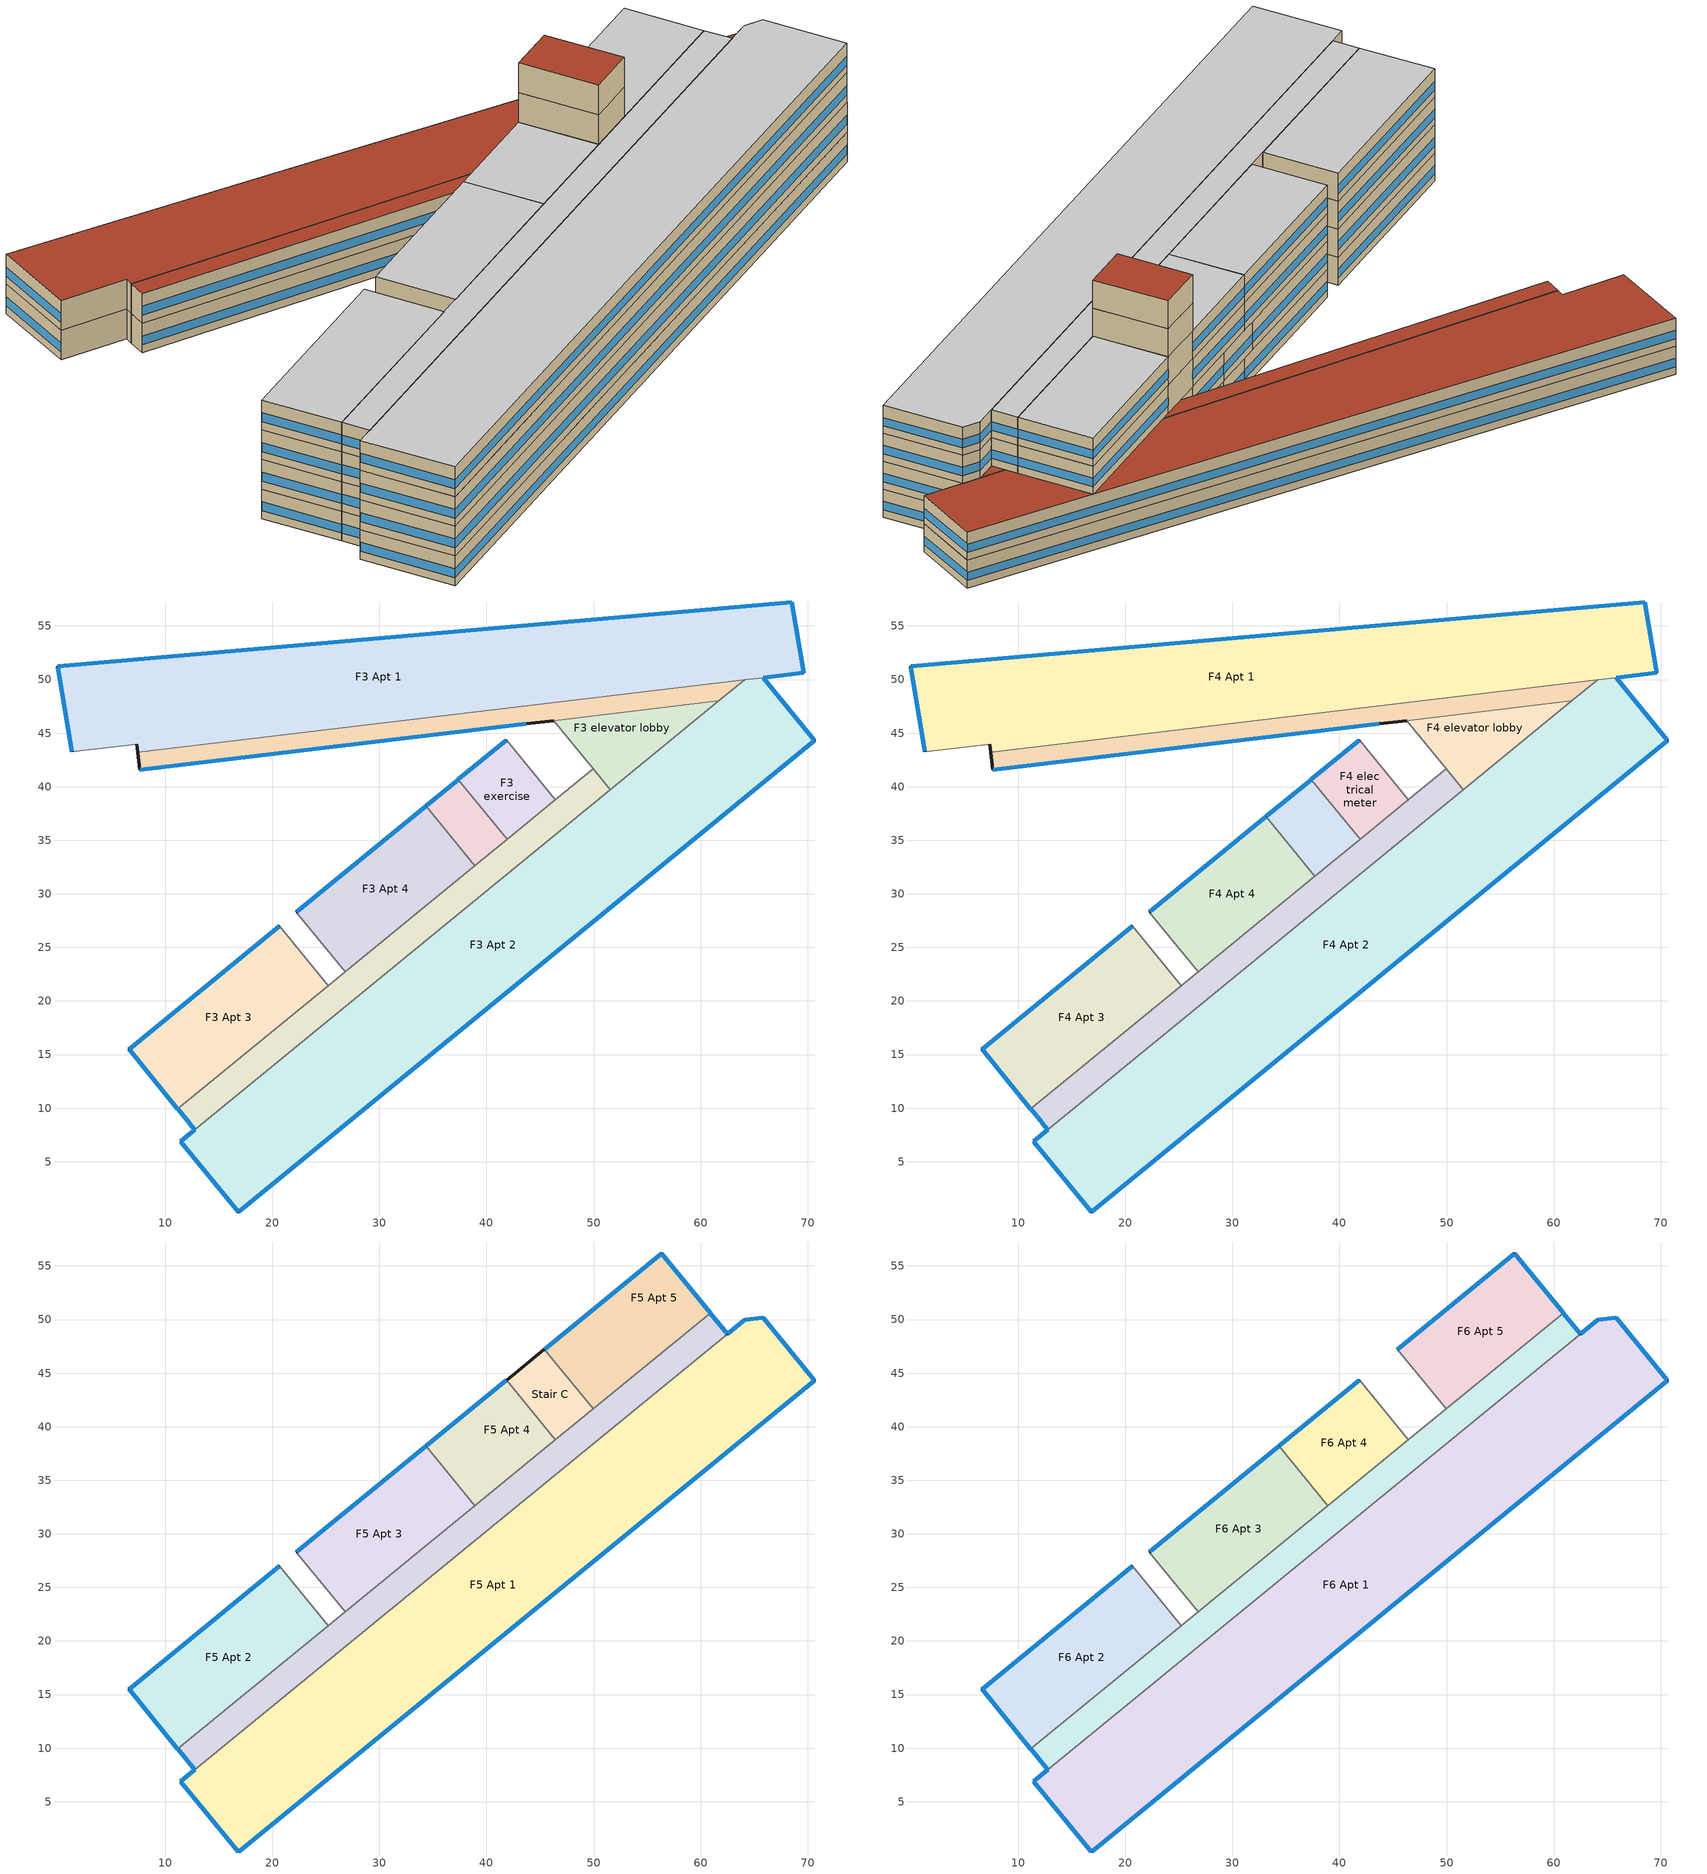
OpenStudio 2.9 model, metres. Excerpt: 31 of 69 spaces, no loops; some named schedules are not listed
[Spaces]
F3 Apt 2
 floor to F2 Apt 2: 65.83,50.18 70.64,44.31 16.85,0.3 11.46,6.89 64.12,49.98 z7.57
 wall outside (Typical Insulated Steel Framed Exterior Wall R-15.63): 12.78,7.97 11.46,6.89 16.85,0.3 70.64,44.31 65.83,50.18 z7.57:10.41
 wall to F3 Apt 1: 65.83,50.18 64.12,49.98 z7.57:10.41
 wall to F3 elevator lobby: 61.71,48 51.57,39.71 z7.57:10.41
 wall to F3 corridor 2: 51.57,39.71 12.78,7.97 z7.57:10.41
 wall to F3 corridor 1: 64.12,49.98 61.71,48 z7.57:10.41
 window: 16.87,0.32 70.62,44.29 z8.33:9.18; 12.76,7.96 11.48,6.91 z8.33:9.21; 70.62,44.33 65.85,50.16 / 11.47,6.87 16.83,0.32 z8.33:9.19
F3 corridor 2
 floor to F2 corridor 2: 49.96,41.67 51.57,39.71 12.78,7.97 11.18,9.94 z7.57
 wall outside (Typical Insulated Steel Framed Exterior Wall R-15.63): 11.18,9.94 12.27,8.6 12.78,7.97 z7.57:10.41
 wall to Stair B (Typical Insulated Steel Framed Exterior Wall R-15.63): 26.82,22.74 25.24,21.44 z7.57:10.41
 wall to F3 elevator lobby: 51.57,39.71 49.96,41.67 z7.57:10.41
 wall to F3 Apt 4: 38.92,32.64 26.82,22.74 z7.57:10.41
 wall to F3 exercise: 46.44,38.79 41.92,35.09 z7.57:10.41
 wall to Stair D (Typical Insulated Steel Framed Exterior Wall R-15.63): 49.96,41.67 46.44,38.79 z7.57:10.41
 wall to F3 Apt 3: 25.24,21.44 11.18,9.94 z7.57:10.41
 wall to F3 laundry: 41.92,35.09 38.92,32.64 z7.57:10.41
 window: 12.28,8.58 12.77,7.99 z8.33:9.24; 11.19,9.92 12.25,8.62 z8.33:9.21
F3 corridor 1
 floor to F2 corridor: 64.12,49.98 61.71,48 7.65,41.56 7.45,43.23 z7.57
 wall outside (Typical Insulated Steel Framed Exterior Wall R-15.63): 7.45,43.23 7.65,41.56 43.73,45.86 46.28,46.16 z7.57:10.41
 wall to F3 Apt 1: 64.12,49.98 7.45,43.23 z7.57:10.41
 wall to F3 elevator lobby: 46.28,46.16 61.71,48 z7.57:10.41
 window: 7.68,41.57 43.71,45.86 z8.33:9.18
F3 Apt 4
 floor to F2 Apt 4: 34.37,38.2 38.92,32.64 26.82,22.74 22.27,28.3 z7.57
 wall outside (Typical Insulated Steel Framed Exterior Wall R-15.63): 34.37,38.2 22.27,28.3 z7.57:10.41
 wall to F3 laundry: 38.92,32.64 34.37,38.2 z7.57:10.41
 wall to Stair B (Typical Insulated Steel Framed Exterior Wall R-15.63): 22.27,28.3 26.82,22.74 z7.57:10.41
 window: 34.35,38.18 22.29,28.32 z8.33:9.18
F3 Apt 3
 floor to F2 Apt 3: 20.68,27 25.24,21.44 11.18,9.94 6.62,15.5 z7.57
 wall outside (Typical Insulated Steel Framed Exterior Wall R-15.63): 20.68,27 6.62,15.5 11.18,9.94 z7.57:10.41
 wall to Stair B (Typical Insulated Steel Framed Exterior Wall R-15.63): 25.24,21.44 20.68,27 z7.57:10.41
 window: 6.64,15.48 11.16,9.96 z8.33:9.19; 20.67,26.99 6.64,15.52 z8.33:9.18
F3 elevator lobby
 floor to F2 elevator lobby: 61.71,48 51.57,39.71 46.28,46.16 z7.57
 wall to Stair D (Typical Insulated Steel Framed Exterior Wall R-15.63): 46.28,46.16 49.96,41.67 z7.57:10.41
F3 Apt 1
 floor to F2 Apt: 68.52,57.24 69.6,50.63 7.45,43.23 7.36,43.98 1.31,43.26 0,51.24 z7.57
 wall outside (Typical Insulated Steel Framed Exterior Wall R-15.63): 7.36,43.98 7.45,43.23 / 65.83,50.18 69.6,50.63 68.52,57.24 0,51.24 1.31,43.26 z7.57:10.41
 wall to Stair A: 1.31,43.26 7.36,43.98 z7.57:10.41
 window: 69.6,50.65 68.52,57.21 / 0,51.21 1.31,43.29 / 65.86,50.18 69.58,50.63 z8.33:9.19; 68.49,57.24 0.03,51.24 z8.33:9.18
F3 laundry
 floor to F2 multipurpose: 37.37,40.66 41.92,35.09 38.92,32.64 34.37,38.2 z7.57
 wall outside (Typical Insulated Steel Framed Exterior Wall R-15.63): 37.37,40.66 34.37,38.2 z7.57:10.41
 wall to F3 exercise: 41.92,35.09 37.37,40.66 z7.57:10.41
 window: 37.35,40.64 34.39,38.21 z8.33:9.19
F3 exercise
 floor to F2 multipurpose: 41.89,44.35 46.44,38.79 41.92,35.09 37.37,40.66 z7.57
 wall outside (Typical Insulated Steel Framed Exterior Wall R-15.63): 41.89,44.35 37.37,40.66 z7.57:10.41
 wall to Stair D (Typical Insulated Steel Framed Exterior Wall R-15.63): 46.44,38.79 41.89,44.35 z7.57:10.41
 window: 41.87,44.34 37.39,40.67 z8.33:9.19
F4 Apt 1
 floor to F3 Apt 1: 68.52,57.24 69.6,50.63 7.45,43.23 7.36,43.98 1.31,43.26 0,51.24 z10.41
 wall outside (Typical Insulated Steel Framed Exterior Wall R-15.63): 7.36,43.98 7.45,43.23 / 65.83,50.18 69.6,50.63 68.52,57.24 0,51.24 1.31,43.26 z10.41:13.26
 wall to F4 Apt 2: 64.12,49.98 65.83,50.18 z10.41:13.26
 wall to Stair A: 1.31,43.26 7.36,43.98 z10.41:13.26
 wall to F4 corridor 1: 7.45,43.23 64.12,49.98 z10.41:13.26
 window: 68.49,57.24 0.03,51.24 / 69.6,50.65 68.52,57.21 / 0,51.21 1.31,43.29 z11.17:12.03; 65.86,50.18 69.58,50.63 z11.17:12.04
 roof outside (Typical IEAD Roof R-31.25): 7.45,43.23 46.15,47.84 56.34,56.17 0,51.24 1.31,43.26 7.36,43.98 z13.26; 61.65,49.68 69.6,50.63 68.52,57.24 56.34,56.17 z13.26
F4 Apt 2
 floor to F3 Apt 2: 65.83,50.18 70.64,44.31 16.85,0.3 11.46,6.89 64.12,49.98 z10.41
 wall outside (Typical Insulated Steel Framed Exterior Wall R-15.63): 12.78,7.97 11.46,6.89 16.85,0.3 70.64,44.31 65.83,50.18 z10.41:13.26
 wall to F4 corridor 2: 51.57,39.71 12.78,7.97 z10.41:13.26
 wall to F4 corridor 1: 64.12,49.98 61.71,48 z10.41:13.26
 wall to F4 elevator lobby: 61.71,48 51.57,39.71 z10.41:13.26
 window: 16.87,0.32 70.62,44.29 / 70.62,44.33 65.85,50.16 / 11.47,6.87 16.83,0.32 z11.17:12.03; 12.76,7.96 11.48,6.91 z11.17:12.05
F4 Apt 3
 floor to F3 Apt 3: 20.68,27 25.24,21.44 11.18,9.94 6.62,15.5 z10.41
 wall outside (Typical Insulated Steel Framed Exterior Wall R-15.63): 20.68,27 6.62,15.5 11.18,9.94 z10.41:13.26
 wall to F4 corridor 2: 11.18,9.94 25.24,21.44 z10.41:13.26
 wall to Stair B (Typical Insulated Steel Framed Exterior Wall R-15.63): 25.24,21.44 20.68,27 z10.41:13.26
 window: 6.64,15.48 11.16,9.96 / 20.67,26.99 6.64,15.52 z11.17:12.03
F4 corridor 1
 floor to F3 corridor 1: 64.12,49.98 61.71,48 7.65,41.56 7.45,43.23 z10.41
 wall outside (Typical Insulated Steel Framed Exterior Wall R-15.63): 7.45,43.23 7.65,41.56 43.73,45.86 46.28,46.16 z10.41:13.26
 wall to F4 elevator lobby: 46.28,46.16 61.71,48 z10.41:13.26
 window: 7.68,41.57 43.71,45.86 z11.17:12.03
 roof outside (Typical IEAD Roof R-31.25): 43.73,45.86 46.28,46.16 45.41,47.23 z13.26; 7.65,41.56 43.73,45.86 46.15,47.84 7.45,43.23 z13.26; 62.5,48.65 64.12,49.98 61.65,49.68 z13.26
F4 corridor 2
 floor to F3 corridor 2: 49.96,41.67 51.57,39.71 12.78,7.97 11.18,9.94 z10.41
 wall outside (Typical Insulated Steel Framed Exterior Wall R-15.63): 11.18,9.94 12.27,8.6 12.78,7.97 z10.41:13.26
 wall to F4 amenity: 41.92,35.09 37.72,31.65 z10.41:13.26
 wall to F4 elevator lobby: 51.57,39.71 49.96,41.67 z10.41:13.26
 wall to F4 electrical meter: 46.44,38.79 41.92,35.09 z10.41:13.26
 wall to Stair D (Typical Insulated Steel Framed Exterior Wall R-15.63): 49.96,41.67 46.44,38.79 z10.41:13.26
 wall to Stair B (Typical Insulated Steel Framed Exterior Wall R-15.63): 26.82,22.74 25.24,21.44 z10.41:13.26
 wall to F4 Apt 4: 37.72,31.65 26.82,22.74 z10.41:13.26
 window: 12.28,8.58 12.77,7.99 z11.17:12.08; 11.19,9.92 12.25,8.62 z11.17:12.05
F4 elevator lobby
 floor to F3 elevator lobby: 61.71,48 51.57,39.71 46.28,46.16 z10.41
 wall to Stair D (Typical Insulated Steel Framed Exterior Wall R-15.63): 46.28,46.16 49.96,41.67 z10.41:13.26
F4 Apt 4
 floor to F3 Apt 4: 33.17,37.21 37.72,31.65 26.82,22.74 22.27,28.3 z10.41
 wall outside (Typical Insulated Steel Framed Exterior Wall R-15.63): 33.17,37.21 22.27,28.3 z10.41:13.26
 wall to Stair B (Typical Insulated Steel Framed Exterior Wall R-15.63): 22.27,28.3 26.82,22.74 z10.41:13.26
 wall to F4 amenity: 37.72,31.65 33.17,37.21 z10.41:13.26
 window: 33.15,37.2 22.29,28.32 z11.17:12.03
F4 amenity
 floor to F3 Apt 4: 34.37,38.2 38.92,32.64 37.72,31.65 33.17,37.21 z10.41
 floor to F3 laundry: 37.37,40.66 41.92,35.09 38.92,32.64 34.37,38.2 z10.41
 wall outside (Typical Insulated Steel Framed Exterior Wall R-15.63): 37.37,40.66 33.17,37.21 z10.41:13.26
 wall to F4 electrical meter: 41.92,35.09 37.37,40.66 z10.41:13.26
 window: 37.35,40.64 33.19,37.23 z11.17:12.03
F4 electrical meter
 floor to F3 exercise: 41.89,44.35 46.44,38.79 41.92,35.09 37.37,40.66 z10.41
 wall outside (Typical Insulated Steel Framed Exterior Wall R-15.63): 41.89,44.35 37.37,40.66 z10.41:13.26
 wall to Stair D (Typical Insulated Steel Framed Exterior Wall R-15.63): 46.44,38.79 41.89,44.35 z10.41:13.26
 window: 41.87,44.34 37.39,40.67 z11.17:12.03
F5 Apt 3
 floor to F4 amenity: 34.37,38.2 38.92,32.64 37.72,31.65 33.17,37.21 z13.26
 floor to F4 Apt 4: 33.17,37.21 37.72,31.65 26.82,22.74 22.27,28.3 z13.26
 wall outside (Typical Insulated Steel Framed Exterior Wall R-15.63): 34.37,38.2 22.27,28.3 z13.26:16.1
 wall to F5 Apt 4: 38.92,32.64 34.37,38.2 z13.26:16.1
 wall to F5 corridor: 26.82,22.74 38.92,32.64 z13.26:16.1
 wall to Stair B (Typical Insulated Steel Framed Exterior Wall R-15.63): 22.27,28.3 26.82,22.74 z13.26:16.1
 window: 34.35,38.18 22.29,28.32 z14.02:14.87
F5 Apt 1
 floor to F4 Apt 2: 65.83,50.18 70.64,44.31 16.85,0.3 11.46,6.89 64.12,49.98 z13.26
 wall outside (Typical Insulated Steel Framed Exterior Wall R-15.63): 12.78,7.97 11.46,6.89 16.85,0.3 70.64,44.31 65.83,50.18 64.12,49.98 62.5,48.65 z13.26:16.1
 wall to F5 corridor: 62.5,48.65 12.78,7.97 z13.26:16.1
 window: 70.62,44.33 65.85,50.16 / 11.47,6.87 16.83,0.32 / 16.87,0.32 70.62,44.29 z14.02:14.87; 65.81,50.18 64.15,49.98 / 64.1,49.96 62.52,48.66 z14.02:14.89; 12.76,7.96 11.48,6.91 z14.02:14.9
F5 Apt 2
 floor to F4 Apt 3: 20.68,27 25.24,21.44 11.18,9.94 6.62,15.5 z13.26
 wall outside (Typical Insulated Steel Framed Exterior Wall R-15.63): 20.68,27 6.62,15.5 11.18,9.94 z13.26:16.1
 wall to F5 corridor: 11.18,9.94 25.24,21.44 z13.26:16.1
 wall to Stair B (Typical Insulated Steel Framed Exterior Wall R-15.63): 25.24,21.44 20.68,27 z13.26:16.1
 window: 6.64,15.48 11.16,9.96 / 20.67,26.99 6.64,15.52 z14.02:14.87
F5 Apt 4
 floor to F4 amenity: 37.37,40.66 41.92,35.09 38.92,32.64 34.37,38.2 z13.26
 floor to F4 electrical meter: 41.89,44.35 46.44,38.79 41.92,35.09 37.37,40.66 z13.26
 wall outside (Typical Insulated Steel Framed Exterior Wall R-15.63): 41.89,44.35 34.37,38.2 z13.26:16.1
 wall to F5 corridor: 38.92,32.64 46.44,38.79 z13.26:16.1
 wall to Stair C (Typical Insulated Steel Framed Exterior Wall R-15.63): 46.44,38.79 41.89,44.35 z13.26:16.1
 window: 41.87,44.34 34.39,38.21 z14.02:14.87
F5 Apt 5
 floor to F4 Apt 1: 56.34,56.17 60.89,50.61 59.43,49.42 46.15,47.84 z13.26
 floor to F4 corridor 1: 59.43,49.42 57.02,47.44 46.28,46.16 45.41,47.23 46.15,47.84 z13.26
 floor to F4 elevator lobby: 57.02,47.44 49.96,41.67 46.28,46.16 z13.26
 wall outside (Typical Insulated Steel Framed Exterior Wall R-15.63): 60.89,50.61 56.34,56.17 45.41,47.23 z13.26:16.1
 wall to F5 corridor: 49.96,41.67 60.89,50.61 z13.26:16.1
 wall to Stair C (Typical Insulated Steel Framed Exterior Wall R-15.63): 45.41,47.23 49.96,41.67 z13.26:16.1
 window: 60.87,50.63 56.36,56.15 / 56.32,56.16 45.43,47.25 z14.02:14.87
F5 corridor
 floor to F4 corridor 2: 49.96,41.67 51.57,39.71 12.78,7.97 11.18,9.94 z13.26
 floor to F4 Apt 1: 60.89,50.61 61.65,49.68 59.43,49.42 z13.26
 floor to F4 corridor 1: 61.65,49.68 62.5,48.65 61.71,48 57.02,47.44 59.43,49.42 z13.26
 floor to F4 elevator lobby: 61.71,48 51.57,39.71 49.96,41.67 57.02,47.44 z13.26
 wall outside (Typical Insulated Steel Framed Exterior Wall R-15.63): 11.18,9.94 12.78,7.97 / 62.5,48.65 60.89,50.61 z13.26:16.1
 wall to Stair B (Typical Insulated Steel Framed Exterior Wall R-15.63): 26.82,22.74 25.24,21.44 z13.26:16.1
 wall to Stair C (Typical Insulated Steel Framed Exterior Wall R-15.63): 49.96,41.67 46.44,38.79 z13.26:16.1
 window: 62.48,48.67 60.91,50.59 / 11.19,9.92 12.77,7.99 z14.02:14.89
Stair C
 floor ground (Typical Insulated Carpeted 8in Slab Floor): 45.41,47.23 49.96,41.67 46.44,38.79 41.89,44.35 z13.26
 floor ground: 45.41,47.23 49.96,41.67 46.44,38.79 41.89,44.35 z18.94; 45.41,47.23 49.96,41.67 46.44,38.79 41.89,44.35 z16.1
 wall outside (Typical Insulated Steel Framed Exterior Wall R-15.63): 45.41,47.23 41.89,44.35 z21.79:24.63; 45.41,47.23 41.89,44.35 z16.1:18.94; 45.41,47.23 41.89,44.35 z18.94:21.79; 45.41,47.23 41.89,44.35 z13.26:16.1
 wall to F8 corridor (Typical Insulated Steel Framed Exterior Wall R-15.63): 46.44,38.79 49.96,41.67 z21.79:24.63
 wall to F8 Apt 4 (Typical Insulated Steel Framed Exterior Wall R-15.63): 41.89,44.35 46.44,38.79 z21.79:24.63
 wall to F7 Apt 4 (Typical Insulated Steel Framed Exterior Wall R-15.63): 41.89,44.35 46.44,38.79 z18.94:21.79
 wall to F6 Apt 4 (Typical Insulated Steel Framed Exterior Wall R-15.63): 41.89,44.35 46.44,38.79 z16.1:18.94
 wall to F8 Apt 5 (Typical Insulated Steel Framed Exterior Wall R-15.63): 49.96,41.67 45.41,47.23 z21.79:24.63
 wall to F7 Apt 5 (Typical Insulated Steel Framed Exterior Wall R-15.63): 49.96,41.67 45.41,47.23 z18.94:21.79
 wall to F6 Apt 5 (Typical Insulated Steel Framed Exterior Wall R-15.63): 49.96,41.67 45.41,47.23 z16.1:18.94
 wall to F6 corridor (Typical Insulated Steel Framed Exterior Wall R-15.63): 46.44,38.79 49.96,41.67 z16.1:18.94
 wall to F7 corridor (Typical Insulated Steel Framed Exterior Wall R-15.63): 46.44,38.79 49.96,41.67 z18.94:21.79
 roof outside (Typical IEAD Roof R-31.25): 46.44,38.79 49.96,41.67 45.41,47.23 41.89,44.35 z24.63
 roof outside: 46.44,38.79 49.96,41.67 45.41,47.23 41.89,44.35 z21.79
F6 Apt 3
 floor to F5 Apt 3: 34.37,38.2 38.92,32.64 26.82,22.74 22.27,28.3 z16.1
 wall outside (Typical Insulated Steel Framed Exterior Wall R-15.63): 34.37,38.2 22.27,28.3 z16.1:18.94
 wall to F6 Apt 4: 38.92,32.64 34.37,38.2 z16.1:18.94
 wall to F6 corridor: 26.82,22.74 38.92,32.64 z16.1:18.94
 wall to Stair B (Typical Insulated Steel Framed Exterior Wall R-15.63): 22.27,28.3 26.82,22.74 z16.1:18.94
 window: 34.35,38.18 22.29,28.32 z16.86:17.72
 ceiling to F7 Apt 3: 26.82,22.74 38.92,32.64 34.37,38.2 22.27,28.3 z18.94
F6 Apt 2
 floor to F5 Apt 2: 20.68,27 25.24,21.44 11.18,9.94 6.62,15.5 z16.1
 wall outside (Typical Insulated Steel Framed Exterior Wall R-15.63): 20.68,27 6.62,15.5 11.18,9.94 z16.1:18.94
 wall to F6 corridor: 11.18,9.94 25.24,21.44 z16.1:18.94
 wall to Stair B (Typical Insulated Steel Framed Exterior Wall R-15.63): 25.24,21.44 20.68,27 z16.1:18.94
 window: 6.64,15.48 11.16,9.96 / 20.67,26.99 6.64,15.52 z16.86:17.72
 ceiling to F7 Apt 2: 11.18,9.94 25.24,21.44 20.68,27 6.62,15.5 z18.94
F6 Apt 5
 floor to F5 Apt 5: 56.34,56.17 60.89,50.61 49.96,41.67 45.41,47.23 z16.1
 wall outside (Typical Insulated Steel Framed Exterior Wall R-15.63): 60.89,50.61 56.34,56.17 45.41,47.23 z16.1:18.94
 wall to F6 corridor: 49.96,41.67 60.89,50.61 z16.1:18.94
 window: 60.87,50.63 56.36,56.15 / 56.32,56.16 45.43,47.25 z16.86:17.72
 ceiling to F7 Apt 5: 49.96,41.67 60.89,50.61 56.34,56.17 45.41,47.23 z18.94
F6 Apt 1
 floor to F5 Apt 1: 65.83,50.18 70.64,44.31 16.85,0.3 11.46,6.89 64.12,49.98 z16.1
 wall outside (Typical Insulated Steel Framed Exterior Wall R-15.63): 12.78,7.97 11.46,6.89 16.85,0.3 70.64,44.31 65.83,50.18 64.12,49.98 62.5,48.65 z16.1:18.94
 wall to F6 corridor: 62.5,48.65 12.78,7.97 z16.1:18.94
 window: 16.87,0.32 70.62,44.29 z16.86:17.71; 70.62,44.33 65.85,50.16 / 11.47,6.87 16.83,0.32 z16.86:17.72; 12.76,7.96 11.48,6.91 / 65.81,50.18 64.15,49.98 z16.86:17.74; 64.1,49.96 62.52,48.66 z16.86:17.73
 ceiling to F7 Apt 1: 16.85,0.3 70.64,44.31 65.83,50.18 64.12,49.98 11.46,6.89 z18.94
F6 Apt 4
 floor to F5 Apt 4: 41.89,44.35 46.44,38.79 38.92,32.64 34.37,38.2 z16.1
 wall outside (Typical Insulated Steel Framed Exterior Wall R-15.63): 41.89,44.35 34.37,38.2 z16.1:18.94
 wall to F6 corridor: 38.92,32.64 46.44,38.79 z16.1:18.94
 window: 41.87,44.34 34.39,38.21 z16.86:17.72
 ceiling to F7 Apt 4: 38.92,32.64 46.44,38.79 41.89,44.35 34.37,38.2 z18.94
F6 corridor
 floor to F5 corridor: 60.89,50.61 62.5,48.65 12.78,7.97 11.18,9.94 z16.1
 wall outside (Typical Insulated Steel Framed Exterior Wall R-15.63): 11.18,9.94 12.78,7.97 / 62.5,48.65 60.89,50.61 z16.1:18.94
 wall to Stair B (Typical Insulated Steel Framed Exterior Wall R-15.63): 26.82,22.74 25.24,21.44 z16.1:18.94
 window: 11.19,9.92 12.77,7.99 / 62.48,48.67 60.91,50.59 z16.86:17.73
 ceiling to F7 corridor: 12.78,7.97 62.5,48.65 60.89,50.61 11.18,9.94 z18.94
[Building]
90.1-2013-MidriseApartment-ASHRAE 169-2006-4A PRM baseline created: 2019-10-16 18:10:48 -0400: Space Type=189.1-2009 - MidriseApartment - Apartment - CZ4-8; Default Construction Set=189.1-2009 - CZ3 - MidriseApartment
[Site]
New York J F Kennedy IntL Ar: Latitude {deg}=40.65; Longitude {deg}=-73.8; Time Zone {hr}=-5; Elevation {m}=5
[ClimateZones]
Climate Zone Institution Name 1=ASHRAE; Climate Zone Document Name 1=ANSI/ASHRAE Standard 169; Climate Zone Document Year 1=2006; Climate Zone Institution Name 2=CEC; Climate Zone Document Name 2=California Climate Zone Descriptions; Climate Zone Document Year 2=1995
[SizingPeriod:DesignDay] Barometric Pressure {Pa}=101289; Sky Clearness=0; Rain Indicator=0; Snow Indicator=0; Day of Month=21; Daylight Saving Time Indicator=0; Humidity Indicating Type=Wetbulb; Dry-Bulb Temperature Range Modifier Type=DefaultMultipliers
Name | Maximum Dry-Bulb Temperature {C} | Daily Dry-Bulb Temperature Range {deltaC} | Humidity Indicating Conditions at Maximum Dry-Bulb | Wind Speed {m/s} | Wind Direction {deg} | Month | Day Type | Solar Model Indicator | ASHRAE Taub | ASHRAE Taud
New York Laguardia Arpt Ann Htg 99.6% Condns DB | -10.8 | 0 | -10.8 | 7.5 | 320 | 1 | WinterDesignDay | ASHRAEClearSky
New York Laguardia Arpt Ann Clg .4% Condns DB=>MWB | 33.5 | 7.7 | 23.5 | 5.6 | 270 | 7 | SummerDesignDay | ASHRAETau | 0.532 | 1.821
[Construction]
ExtSlabCarpet 4in ClimateZone 1-8: MAT-CC05 4 HW CONCRETE, CP02 CARPET PAD
Interior Floor: F16 Acoustic tile, F05 Ceiling air space resistance, M11 100mm lightweight concrete
Interior Wall: G01a 19mm gypsum board, F04 Wall air space resistance, G01a 19mm gypsum board
Interior Ceiling: M11 100mm lightweight concrete, F05 Ceiling air space resistance, F16 Acoustic tile
Exterior Door: F08 Metal surface, I01 25mm insulation board
Interior Window: Clear 3mm
Interior Door; Interior Partition: G05 25mm wood
ASHRAE 189.1-2009 ExtRoof IEAD ClimateZone 2-5: Roof Membrane, Roof Insulation [21], Metal Decking
ASHRAE 189.1-2009 ExtWindow ClimateZone 3: Theoretical Glass [202]
ASHRAE 189.1-2009 ExtWall SteelFrame ClimateZone 1-3: MAT-SHEATH, Wall Insulation [33], 1/2IN Gypsum
Typical Insulated Carpeted 8in Slab Floor: 8 in. Normalweight Concrete Floor, Typical Carpet Pad
Typical Insulated Steel Framed Exterior Wall R-15.63: 25mm Stucco, 5/8 in. Gypsum Board, Typical Insulation R-13.45 11, 5/8 in. Gypsum Board
Typical IEAD Roof R-31.25: Roof Membrane, Metal Roof Surface, Typical Insulation R-15.61
[Material] Thermal Absorptance=0.9
Name | Roughness | Thickness {m} | Conductivity {W/m-K} | Density {kg/m3} | Specific Heat {J/kg-K} | Solar Absorptance | Visible Absorptance
MAT-CC05 4 HW CONCRETE | Rough | 0.1016 | 1.311 | 2240 | 836.8 | 0.85 | 0.85
1/2IN Gypsum | Smooth | 0.0127 | 0.16 | 784.9 | 830 | 0.4 | 0.4
Roof Membrane | VeryRough | 0.0095 | 0.16 | 1121.29 | 1460 | 0.7 | 0.7
Metal Decking | MediumSmooth | 0.0015 | 45.006 | 7680 | 418.4 | 0.6 | 0.6
F16 Acoustic tile | MediumSmooth | 0.0191 | 0.06 | 368 | 590 | 0.3 | 0.3
M11 100mm lightweight concrete | MediumRough | 0.1016 | 0.53 | 1280 | 840 | 0.5 | 0.5
G01a 19mm gypsum board | MediumSmooth | 0.019 | 0.16 | 800 | 1090 | 0.4 | 0.4
F08 Metal surface; Metal Roof Surface | Smooth | 0.0008 | 45.28 | 7824 | 500 | 0.7 | 0.7
I01 25mm insulation board | MediumRough | 0.0254 | 0.03 | 43 | 1210 | 0.6 | 0.6
G05 25mm wood | MediumSmooth | 0.0254 | 0.15 | 608 | 1630 | 0.5 | 0.5
Roof Insulation [21] | MediumRough | 0.2105 | 0.049 | 265 | 836.8 | 0.7 | 0.7
Wall Insulation [33] | MediumRough | 0.0781 | 0.045 | 265 | 836.8 | 0.7 | 0.7
25mm Stucco | Smooth | 0.0254 | 0.72 | 1856 | 840 | 0.7 | 0.7
5/8 in. Gypsum Board | MediumSmooth | 0.0159 | 0.16 | 800 | 1090 | 0.7 | 0.7
8 in. Normalweight Concrete Floor | MediumRough | 0.2032 | 2.31 | 2322 | 832 | 0.7 | 0.7
[Material:NoMass] Roughness=Smooth; Thermal Absorptance=0.9
Name | Thermal Resistance {m2-K/W} | Solar Absorptance | Visible Absorptance
CP02 CARPET PAD | 0.1 | 0.8 | 0.8
MAT-SHEATH | 0.1 | 0.7 | 0.7
Typical Carpet Pad | 0.21648 | 0.7 | 0.8
Typical Insulation R-13.45 11 | 2.368 | 0.7 | 0.7
Typical Insulation R-15.61 | 2.74908 | 0.7 | 0.7
[Material:AirGap]
Name | Thermal Resistance {m2-K/W}
F05 Ceiling air space resistance | 0.18
F04 Wall air space resistance | 0.15
[WindowMaterial:Glazing] Optical Data Type=SpectralAverage; Thickness {m}=0.003; Back Side Solar Reflectance at Normal Incidence=0; Back Side Visible Reflectance at Normal Incidence=0; Infrared Transmittance at Normal Incidence=0; Dirt Correction Factor for Solar and Visible Transmittance=1; Solar Diffusing=No
Name | Solar Transmittance at Normal Incidence | Front Side Solar Reflectance at Normal Incidence | Visible Transmittance at Normal Incidence | Front Side Visible Reflectance at Normal Incidence | Front Side Infrared Hemispherical Emissivity | Back Side Infrared Hemispherical Emissivity | Conductivity {W/m-K}
Clear 3mm | 0.837 | 0.075 | 0.898 | 0.081 | 0.84 | 0.84 | 0.9
Theoretical Glass [202] | 0.375 | 0.6 | 0.3192 | 0.6308 | 0.9 | 0.9 | 0.0192
[DefaultConstructionSet]
189.1-2009 - CZ3 - MidriseApartment: Default Exterior Surface Constructions=Default Surface Constructions 22; Default Interior Surface Constructions=Default Surface Constructions 23; Default Ground Contact Surface Constructions=Default Surface Constructions 24; Default Exterior SubSurface Constructions=Default Sub Surface Constructions 15; Default Interior SubSurface Constructions=Default Sub Surface Constructions 16; Interior Partition Construction=Interior Partition
[DefaultSurfaceConstructions]
Name | Floor Construction | Wall Construction | Roof Ceiling Construction
Default Surface Constructions 22 | ExtSlabCarpet 4in ClimateZone 1-8 | ASHRAE 189.1-2009 ExtWall SteelFrame ClimateZone 1-3 | ASHRAE 189.1-2009 ExtRoof IEAD ClimateZone 2-5
Default Surface Constructions 23 | Interior Floor | Interior Wall | Interior Ceiling
Default Surface Constructions 24 | ExtSlabCarpet 4in ClimateZone 1-8 | ExtSlabCarpet 4in ClimateZone 1-8 | ExtSlabCarpet 4in ClimateZone 1-8
[DefaultSubSurfaceConstructions]
Name | Fixed Window Construction | Operable Window Construction | Door Construction | Tubular Daylight Dome Construction | Tubular Daylight Diffuser Construction
Default Sub Surface Constructions 15 | ASHRAE 189.1-2009 ExtWindow ClimateZone 3 | ASHRAE 189.1-2009 ExtWindow ClimateZone 3 | Exterior Door | Interior Window | Interior Window
Default Sub Surface Constructions 16 | Interior Window | Interior Window | Interior Door
[ThermostatSetpoint:DualSetpoint]
Name | Heating Setpoint Temperature Schedule | Cooling Setpoint Temperature Schedule
Thermostat Setpoint Dual Setpoint 2; Thermostat Setpoint Dual Setpoint 4; Thermostat Setpoint Dual Setpoint 5; Thermostat Setpoint Dual Setpoint 6; Thermostat Setpoint Dual Setpoint 7; Thermostat Setpoint Dual Setpoint 9; Thermostat Setpoint Dual Setpoint 10; Thermostat Setpoint Dual Setpoint 12; Thermostat Setpoint Dual Setpoint 14; Thermostat Setpoint Dual Setpoint 15; Thermostat Setpoint Dual Setpoint 16; Thermostat Setpoint Dual Setpoint 18; Thermostat Setpoint Dual Setpoint 19; Thermostat Setpoint Dual Setpoint 21; Thermostat Setpoint Dual Setpoint 22; Thermostat Setpoint Dual Setpoint 24; Thermostat Setpoint Dual Setpoint 25; Thermostat Setpoint Dual Setpoint 28; Thermostat Setpoint Dual Setpoint 61 | MidriseApartment Apartment HtgSetp | MidriseApartment Apartment ClgSetp
Thermostat Setpoint Dual Setpoint 35; Thermostat Setpoint Dual Setpoint 36; Thermostat Setpoint Dual Setpoint 38; Thermostat Setpoint Dual Setpoint 39; Thermostat Setpoint Dual Setpoint 40; Thermostat Setpoint Dual Setpoint 41 | MidriseApartment Corridor HtgSetp | MidriseApartment Corridor ClgSetp
Thermostat Setpoint Dual Setpoint 50 | MidriseApartment Corridor HtgSetp
Thermostat Setpoint Dual Setpoint 60 | Mech/Elec/Storage HtgSetp | Mech/Elec/Storage ClgSetp
Thermostat Setpoint Dual Setpoint 62; Thermostat Setpoint Dual Setpoint 63; Thermostat Setpoint Dual Setpoint 64 | laundry/amenity/excersie HtgSetp | laundry/amenity/excersie ClgSetp
Thermostat Setpoint Dual Setpoint 65 | Lobby HtgSetp | Lobby ClgSetp
[BuildingStory]
Name | Nominal Z Coordinate {m} | Nominal Floor to Floor Height {m}
Building Story 3; Building Story 4; Building Story 5; Building Story 6; Building Story 7; Building Story 9; Building Story 10; Building Story 11; Building Story 12; Building Story 13; Building Story 14; Building Story 15; Building Story 16; Building Story 17; Building Story 28; Building Story 30 | 0 | 2.843784
Building Story 18 | 2.843784 | 2.843784
Building Story 19; Building Story 20; Building Story 21; Building Story 25; Building Story 37 | 0 | 4.7244
Building Story 22 | 0 | 13.2558
Building Story 23; Building Story 24 | 0 | 19.9065
Building Story 26; Building Story 29 | 0 | 8.531352
Building Story 27 | 0 | 11.3751
Building Story 31; Building Story 32; Building Story 33; Building Story 34; Building Story 35; Building Story 36 | 0 | 4.75488
Building Story 38 | 0 | 4.572
[Space] Default Construction Set=189.1-2009 - CZ3 - MidriseApartment
Name | Space Type | Building Story | Thermal Zone
F3 Apt 2 | 189.1-2009 - MidriseApartment - Apartment - CZ4-8 | Building Story 3 | Thermal Zone: F3 Apt 2
F3 corridor 2 | 189.1-2009 - Office - Corridor - CZ4-8 | Building Story 3 | Thermal Zone: F3 corridor 2
F3 corridor 1 | 189.1-2009 - Office - Corridor - CZ4-8 | Building Story 3 | Thermal Zone: F3 corridor 1
F3 Apt 4 | 189.1-2009 - MidriseApartment - Apartment - CZ4-8 | Building Story 3 | Thermal Zone: F3 Apt 4
F3 Apt 3 | 189.1-2009 - MidriseApartment - Apartment - CZ4-8 | Building Story 3 | Thermal Zone: F3 Apt 3
F3 elevator lobby | 189.1-2009 - Office - Lobby - CZ4-8 | Building Story 3 | Thermal Zone: F3 elevator lobby
F3 Apt 1 | 189.1-2009 - MidriseApartment - Apartment - CZ4-8 | Building Story 3 | Thermal Zone: F3 Apt 1
F4 Apt 1 | 189.1-2009 - MidriseApartment - Apartment - CZ4-8 | Building Story 4 | Thermal Zone: F4 Apt 1
F4 Apt 2 | 189.1-2009 - MidriseApartment - Apartment - CZ4-8 | Building Story 4 | Thermal Zone: F4 Apt 2
F4 Apt 3 | 189.1-2009 - MidriseApartment - Apartment - CZ4-8 | Building Story 4 | Thermal Zone: F4 Apt 3
F4 corridor 1 | 189.1-2009 - Office - Corridor - CZ4-8 | Building Story 4 | Thermal Zone: F4 corridor 1
F4 corridor 2 | 189.1-2009 - Office - Corridor - CZ4-8 | Building Story 4 | Thermal Zone: F4 corridor 2
F4 elevator lobby | 189.1-2009 - Office - Lobby - CZ4-8 | Building Story 4 | Thermal Zone: F4 elevator lobby
F3 laundry | 189.1-2009 - Office - Storage - CZ4-8 | Building Story 3 | Thermal Zone: F3 laundry
F3 exercise | 189.1-2009 - Office - BreakRoom - CZ4-8 | Building Story 3 | Thermal Zone: F3 exercise
F5 Apt 3 | 189.1-2009 - MidriseApartment - Apartment - CZ4-8 | Building Story 5 | Thermal Zone: F5 Apt 3
F5 Apt 1 | 189.1-2009 - MidriseApartment - Apartment - CZ4-8 | Building Story 5 | Thermal Zone: F5 Apt 1
F5 Apt 2 | 189.1-2009 - MidriseApartment - Apartment - CZ4-8 | Building Story 5 | Thermal Zone: F5 Apt 2
F5 Apt 4 | 189.1-2009 - MidriseApartment - Apartment - CZ4-8 | Building Story 5 | Thermal Zone: F5 Apt 4
F4 Apt 4 | 189.1-2009 - MidriseApartment - Apartment - CZ4-8 | Building Story 4 | Thermal Zone: F4 Apt 4
F4 amenity | 189.1-2009 - Office - BreakRoom - CZ4-8 | Building Story 4 | Thermal Zone: F4 amenity
F4 electrical meter | 189.1-2009 - Office - Elec/MechRoom - CZ4-8 | Building Story 4 | Thermal Zone: F4 electrical meter
F5 Apt 5 | 189.1-2009 - MidriseApartment - Apartment - CZ4-8 | Building Story 5 | Thermal Zone: F5 Apt 5
F6 Apt 3 | 189.1-2009 - MidriseApartment - Apartment - CZ4-8 | Building Story 6 | Thermal Zone: F6 Apt 3
F6 Apt 2 | 189.1-2009 - MidriseApartment - Apartment - CZ4-8 | Building Story 6 | Thermal Zone: F6 Apt 2
F6 Apt 5 | 189.1-2009 - MidriseApartment - Apartment - CZ4-8 | Building Story 6 | Thermal Zone: F6 Apt 5
F6 Apt 1 | 189.1-2009 - MidriseApartment - Apartment - CZ4-8 | Building Story 6 | Thermal Zone: F6 Apt 1
F6 Apt 4 | 189.1-2009 - MidriseApartment - Apartment - CZ4-8 | Building Story 6 | Thermal Zone: F6 Apt 4
F5 corridor | 189.1-2009 - Office - Corridor - CZ4-8 | Building Story 5 | Thermal Zone: F5 corridor
F6 corridor | 189.1-2009 - Office - Corridor - CZ4-8 | Building Story 6 | Thermal Zone: F6 corridor
Stair C | 189.1-2009 - Office - Stair - CZ4-8 | Building Story 7 | Thermal Zone: Stair C
[SpaceType]
Name | Default Schedule Set | Design Specification Outdoor Air Object | Standards Building Type | Standards Space Type
189.1-2009 - MidriseApartment - Apartment - CZ4-8 | 189.1-2009 - MidriseApartment - Apartment - CZ4-8 Schedule Set | 189.1-2009 - MidriseApartment - Apartment - CZ4-8 Ventilation | MidriseApartment | Apartment
189.1-2009 - Office - Corridor - CZ4-8 | 189.1-2009 - Office - Corridor - CZ4-8 Schedule Set | 189.1-2009 - Office - Corridor - CZ4-8 Ventilation | Office | Corridor
189.1-2009 - Office - Lobby - CZ4-8 | 189.1-2009 - Office - Lobby - CZ4-8 Schedule Set | 189.1-2009 - Office - Lobby - CZ4-8 Ventilation | Office | Lobby
189.1-2009 - Office - BreakRoom - CZ4-8 | 189.1-2009 - Office - BreakRoom - CZ4-8 Schedule Set | 189.1-2009 - Office - BreakRoom - CZ4-8 Ventilation | Office | BreakRoom
189.1-2009 - Office - Stair - CZ4-8 | 189.1-2009 - Office - Stair - CZ4-8 Schedule Set | 189.1-2009 - Office - Stair - CZ4-8 Ventilation | Office | Stair
189.1-2009 - Office - Elec/MechRoom - CZ4-8 | 189.1-2009 - Office - Elec/MechRoom - CZ4-8 Schedule Set | 189.1-2009 - Office - Elec/MechRoom - CZ4-8 Ventilation | Office | Elec/MechRoom
189.1-2009 - Office - Storage - CZ4-8 | 189.1-2009 - Office - Storage - CZ4-8 Schedule Set | 189.1-2009 - Office - Storage - CZ4-8 Ventilation | Office | Storage
[DefaultScheduleSet]
Name | Number of People Schedule | People Activity Level Schedule | Lighting Schedule | Electric Equipment Schedule | Infiltration Schedule
189.1-2009 - MidriseApartment - Apartment - CZ4-8 Schedule Set | MidriseApartment Apartment Occ | MidriseApartment Activity | MidriseApartment Apartment Light | MidriseApartment Apartment Equip | MidriseApartment Infil
189.1-2009 - Office - Corridor - CZ4-8 Schedule Set | Office Work Occ | Office Activity 1 | Common Area  Light | Common Area Equip | Office Infil Quarter On
189.1-2009 - Office - Lobby - CZ4-8 Schedule Set | Common Space Occ | Office Activity 2 | Common Area  Light | Common Area Equip | Office Infil Quarter On
189.1-2009 - Office - BreakRoom - CZ4-8 Schedule Set | Common Space Occ | Office Activity 4 | Common Area  Light | Common Area Equip | Office Infil Quarter On
189.1-2009 - Office - Stair - CZ4-8 Schedule Set; 189.1-2009 - Office - Storage - CZ4-8 Schedule Set |  |  | Common Area  Light |  | Office Infil Quarter On
189.1-2009 - Office - Elec/MechRoom - CZ4-8 Schedule Set |  |  | Common Area  Light | Common Area Equip | Office Infil Quarter On
[People:Definition] Number of People Calculation Method=People/Area; Fraction Radiant=0.3
Name | People per Space Floor Area {person/m2}
189.1-2009 - MidriseApartment - Apartment - CZ4-8 People Definition | 0.0283091
189.1-2009 - Office - Corridor - CZ4-8 People Definition | 0.0107639
189.1-2009 - Office - Lobby - CZ4-8 People Definition | 0.107639
189.1-2009 - Office - BreakRoom - CZ4-8 People Definition | 0.538196
[People] Multiplier=1
Name | People Definition | Space or SpaceType | Number of People Schedule
189.1-2009 - MidriseApartment - Apartment - CZ4-8 People | 189.1-2009 - MidriseApartment - Apartment - CZ4-8 People Definition | 189.1-2009 - MidriseApartment - Apartment - CZ4-8
189.1-2009 - Office - Corridor - CZ4-8 People | 189.1-2009 - Office - Corridor - CZ4-8 People Definition | 189.1-2009 - Office - Corridor - CZ4-8 | Common Space Occ
189.1-2009 - Office - Lobby - CZ4-8 People | 189.1-2009 - Office - Lobby - CZ4-8 People Definition | 189.1-2009 - Office - Lobby - CZ4-8
189.1-2009 - Office - BreakRoom - CZ4-8 People | 189.1-2009 - Office - BreakRoom - CZ4-8 People Definition | 189.1-2009 - Office - BreakRoom - CZ4-8
[SpaceInfiltration:DesignFlowRate] Design Flow Rate Calculation Method=Flow/ExteriorArea; Flow per Exterior Surface Area {m3/s-m2}=0.000226568
Name | Space or SpaceType
189.1-2009 - MidriseApartment - Apartment - CZ4-8 Infiltration | 189.1-2009 - MidriseApartment - Apartment - CZ4-8
189.1-2009 - Office - Corridor - CZ4-8 Infiltration | 189.1-2009 - Office - Corridor - CZ4-8
189.1-2009 - Office - Lobby - CZ4-8 Infiltration | 189.1-2009 - Office - Lobby - CZ4-8
189.1-2009 - Office - BreakRoom - CZ4-8 Infiltration | 189.1-2009 - Office - BreakRoom - CZ4-8
189.1-2009 - Office - Stair - CZ4-8 Infiltration | 189.1-2009 - Office - Stair - CZ4-8
189.1-2009 - Office - Elec/MechRoom - CZ4-8 Infiltration | 189.1-2009 - Office - Elec/MechRoom - CZ4-8
189.1-2009 - Office - Storage - CZ4-8 Infiltration | 189.1-2009 - Office - Storage - CZ4-8
[ElectricEquipment:Definition] Design Level Calculation Method=Watts/Area
Name | Watts per Space Floor Area {W/m2}
189.1-2009 - MidriseApartment - Apartment - CZ4-8 Electric Equipment Definition | 10.441
189.1-2009 - Office - Corridor - CZ4-8 Electric Equipment Definition | 1.72223
189.1-2009 - Office - Lobby - CZ4-8 Electric Equipment Definition | 0.753474
189.1-2009 - Office - BreakRoom - CZ4-8 Electric Equipment Definition | 13.5625
189.1-2009 - Office - Elec/MechRoom - CZ4-8 Electric Equipment Definition | 2.90626
Laundry Electric Equipment Definition | 141.653
[ElectricEquipment]
Name | Electric Equipment Definition | Space or SpaceType | Schedule
189.1-2009 - MidriseApartment - Apartment - CZ4-8 Electric Equipment | 189.1-2009 - MidriseApartment - Apartment - CZ4-8 Electric Equipment Definition | 189.1-2009 - MidriseApartment - Apartment - CZ4-8
189.1-2009 - Office - Corridor - CZ4-8 Electric Equipment | 189.1-2009 - Office - Corridor - CZ4-8 Electric Equipment Definition | 189.1-2009 - Office - Corridor - CZ4-8
189.1-2009 - Office - Lobby - CZ4-8 Electric Equipment | 189.1-2009 - Office - Lobby - CZ4-8 Electric Equipment Definition | 189.1-2009 - Office - Lobby - CZ4-8
189.1-2009 - Office - BreakRoom - CZ4-8 Electric Equipment | 189.1-2009 - Office - BreakRoom - CZ4-8 Electric Equipment Definition | 189.1-2009 - Office - BreakRoom - CZ4-8
189.1-2009 - Office - Elec/MechRoom - CZ4-8 Electric Equipment | 189.1-2009 - Office - Elec/MechRoom - CZ4-8 Electric Equipment Definition | 189.1-2009 - Office - Elec/MechRoom - CZ4-8
Laundry Electric Equipment | Laundry Electric Equipment Definition | F3 laundry | Common Area Equip
[ThermalZone] Use Ideal Air Loads=No
Name | Thermostat | Primary Daylighting Control | Fraction of Zone Controlled by Primary Daylighting Control | Secondary Daylighting Control | Fraction of Zone Controlled by Secondary Daylighting Control
Thermal Zone: F4 amenity | Thermostat Setpoint Dual Setpoint 62
Thermal Zone: F5 Apt 2 | Thermostat Setpoint Dual Setpoint 21 | F5 Apt 2 Daylt Sensor 1 | 0.294 | F5 Apt 2 Daylt Sensor 2 | 0.254
Thermal Zone: F4 electrical meter | Thermostat Setpoint Dual Setpoint 60
Thermal Zone: F4 corridor 2 | Thermostat Setpoint Dual Setpoint 35
Thermal Zone: F3 Apt 4 | Thermostat Setpoint Dual Setpoint 25
Thermal Zone: F5 Apt 4 | Thermostat Setpoint Dual Setpoint 24
Thermal Zone: F3 exercise | Thermostat Setpoint Dual Setpoint 64
Thermal Zone: F6 Apt 2 | Thermostat Setpoint Dual Setpoint 22 | F6 Apt 2 Daylt Sensor 1 | 0.294 | F6 Apt 2 Daylt Sensor 2 | 0.254
Thermal Zone: F3 elevator lobby | Thermostat Setpoint Dual Setpoint 65
Thermal Zone: F5 Apt 1 | Thermostat Setpoint Dual Setpoint 28 | F5 Apt 1 Daylt Sensor 1 | 0.236 | F5 Apt 1 Daylt Sensor 2 | 0.206
Thermal Zone: F3 corridor 2 | Thermostat Setpoint Dual Setpoint 36
Thermal Zone: F3 corridor 1 | Thermostat Setpoint Dual Setpoint 38 | F3 corridor 1 Daylt Sensor 1 | 0.641 | F3 corridor 1 Daylt Sensor 2 | 0.025
Thermal Zone: F3 Apt 2 | Thermostat Setpoint Dual Setpoint 4 | F3 Apt 2 Daylt Sensor 1 | 0.229 | F3 Apt 2 Daylt Sensor 2 | 0.207
Thermal Zone: F3 Apt 3 | Thermostat Setpoint Dual Setpoint 16 | F3 Apt 3 Daylt Sensor 1 | 0.294 | F3 Apt 3 Daylt Sensor 2 | 0.254
Thermal Zone: F3 Apt 1 | Thermostat Setpoint Dual Setpoint 14 | F3 Apt 1 Daylt Sensor 1 | 0.254 | F3 Apt 1 Daylt Sensor 2 | 0.224
Thermal Zone: F4 Apt 1 | Thermostat Setpoint Dual Setpoint 10 | F4 Apt 1 Daylt Sensor 1 | 0.254 | F4 Apt 1 Daylt Sensor 2 | 0.224
Thermal Zone: F5 Apt 3 | Thermostat Setpoint Dual Setpoint 19
Thermal Zone: F4 Apt 2 | Thermostat Setpoint Dual Setpoint 5 | F4 Apt 2 Daylt Sensor 1 | 0.229 | F4 Apt 2 Daylt Sensor 2 | 0.207
Thermal Zone: F4 Apt 3 | Thermostat Setpoint Dual Setpoint 15 | F4 Apt 3 Daylt Sensor 1 | 0.294 | F4 Apt 3 Daylt Sensor 2 | 0.254
Thermal Zone: F4 corridor 1 | Thermostat Setpoint Dual Setpoint 39 | F4 corridor 1 Daylt Sensor 1 | 0.641 | F4 corridor 1 Daylt Sensor 2 | 0.025
Thermal Zone: F5 Apt 5 | Thermostat Setpoint Dual Setpoint 12 | F5 Apt 5 Daylt Sensor 1 | 0.314
Thermal Zone: F4 elevator lobby | Thermostat Setpoint Dual Setpoint 61
Thermal Zone: F3 laundry | Thermostat Setpoint Dual Setpoint 63
Thermal Zone: F4 Apt 4 | Thermostat Setpoint Dual Setpoint 6
Thermal Zone: F6 Apt 3 | Thermostat Setpoint Dual Setpoint 2
Thermal Zone: F6 Apt 5 | Thermostat Setpoint Dual Setpoint 7 | F6 Apt 5 Daylt Sensor 1 | 0.314
Thermal Zone: F6 Apt 1 | Thermostat Setpoint Dual Setpoint 9 | F6 Apt 1 Daylt Sensor 1 | 0.236 | F6 Apt 1 Daylt Sensor 2 | 0.206
Thermal Zone: F6 Apt 4 | Thermostat Setpoint Dual Setpoint 18
Thermal Zone: F5 corridor | Thermostat Setpoint Dual Setpoint 40
Thermal Zone: F6 corridor | Thermostat Setpoint Dual Setpoint 41
Thermal Zone: Stair C | Thermostat Setpoint Dual Setpoint 50
[Lights:Definition] Design Level Calculation Method=Watts/Area
Name | Watts per Space Floor Area {W/m2} | Fraction Radiant | Fraction Visible | Return Air Fraction
189.1-2009 - MidriseApartment - Apartment - CZ4-8 Additional Lights Definition | 7.53474 | 0 | 0 | 0
189.1-2009 - Office - Corridor - CZ4-8 Lights Definition | 5.38196 | 0.4 | 0.2 | 0.4
189.1-2009 - Office - Lobby - CZ4-8 Lights Definition | 13.9931 | 0.4 | 0.2 | 0.4
189.1-2009 - Office - BreakRoom - CZ4-8 Lights Definition | 12.9167 | 0.4 | 0.2 | 0.4
189.1-2009 - Office - Stair - CZ4-8 Lights Definition | 6.45835 | 0.4 | 0.2 | 0.4
189.1-2009 - Office - Elec/MechRoom - CZ4-8 Lights Definition | 16.1459 | 0.4 | 0.2 | 0.4
189.1-2009 - Office - Storage - CZ4-8 Lights Definition | 8.61113 | 0.4 | 0.2 | 0.4
[Lights]
Name | Lights Definition | Space or SpaceType | Fraction Replaceable
189.1-2009 - MidriseApartment - Apartment - CZ4-8 Additional Lights | 189.1-2009 - MidriseApartment - Apartment - CZ4-8 Additional Lights Definition | 189.1-2009 - MidriseApartment - Apartment - CZ4-8 | 0
189.1-2009 - Office - Corridor - CZ4-8 Lights | 189.1-2009 - Office - Corridor - CZ4-8 Lights Definition | 189.1-2009 - Office - Corridor - CZ4-8 | 1
189.1-2009 - Office - Lobby - CZ4-8 Lights | 189.1-2009 - Office - Lobby - CZ4-8 Lights Definition | 189.1-2009 - Office - Lobby - CZ4-8 | 1
189.1-2009 - Office - BreakRoom - CZ4-8 Lights | 189.1-2009 - Office - BreakRoom - CZ4-8 Lights Definition | 189.1-2009 - Office - BreakRoom - CZ4-8 | 1
189.1-2009 - Office - Stair - CZ4-8 Lights | 189.1-2009 - Office - Stair - CZ4-8 Lights Definition | 189.1-2009 - Office - Stair - CZ4-8 | 1
189.1-2009 - Office - Elec/MechRoom - CZ4-8 Lights | 189.1-2009 - Office - Elec/MechRoom - CZ4-8 Lights Definition | 189.1-2009 - Office - Elec/MechRoom - CZ4-8 | 1
189.1-2009 - Office - Storage - CZ4-8 Lights | 189.1-2009 - Office - Storage - CZ4-8 Lights Definition | 189.1-2009 - Office - Storage - CZ4-8 | 1
[DesignSpecification:OutdoorAir]
Name | Outdoor Air Flow per Person {m3/s-person} | Outdoor Air Flow per Floor Area {m3/s-m2} | Outdoor Air Flow Rate {m3/s} | Outdoor Air Method | Outdoor Air Flow Air Changes per Hour {1/hr}
189.1-2009 - MidriseApartment - Apartment - CZ4-8 Ventilation | 0.021332 | 0 | 0
189.1-2009 - Office - Corridor - CZ4-8 Ventilation; 189.1-2009 - Office - BreakRoom - CZ4-8 Ventilation | 0.0212376 | 0 | 0 | Sum | 0
189.1-2009 - Office - Lobby - CZ4-8 Ventilation | 0 | 0.000762 | 0 | Sum | 0
189.1-2009 - Office - Stair - CZ4-8 Ventilation |  | 0.000254 |  | Sum
189.1-2009 - Office - Elec/MechRoom - CZ4-8 Ventilation | 0 | 0 | 0 | Sum | 0
189.1-2009 - Office - Storage - CZ4-8 Ventilation | 0 | 0.000254 | 0 | Sum | 0
[Daylighting:Control] Position Z-Coordinate {m}=0.762; Psi Rotation Around X-Axis {deg}=0; Theta Rotation Around Y-Axis {deg}=-0; Phi Rotation Around Z-Axis {deg}=0; Illuminance Setpoint {lux}=375; Lighting Control Type=Stepped; Minimum Input Power Fraction for Continuous Dimming Control=0.3; Minimum Light Output Fraction for Continuous Dimming Control=0.2; Number of Stepped Control Steps=3; Probability Lighting will be Reset When Needed in Manual Stepped Control=1; Maximum Allowable Discomfort Glare Index=22
Name | Space | Position X-Coordinate {m} | Position Y-Coordinate {m}
F3 Apt 1 Daylt Sensor 1 | F3 Apt 1 | 66.2794 | 8.20712
F3 Apt 1 Daylt Sensor 2 | F3 Apt 1 | 66.1507 | 9.28803
F3 Apt 2 Daylt Sensor 1 | F3 Apt 2 | -21.0516 | -26.8475
F3 Apt 2 Daylt Sensor 2 | F3 Apt 2 | -21.7362 | -26.0107
F3 Apt 3 Daylt Sensor 1 | F3 Apt 3 | -15.5082 | -8.04507
F3 Apt 3 Daylt Sensor 2 | F3 Apt 3 | -14.6685 | -7.35811
F3 corridor 1 Daylt Sensor 1 | F3 corridor 1 | 18.1132 | 1.54157
F3 corridor 1 Daylt Sensor 2 | F3 corridor 1 | 17.9853 | 2.61558
F4 Apt 1 Daylt Sensor 1 | F4 Apt 1 | 66.2794 | 8.20712
F4 Apt 1 Daylt Sensor 2 | F4 Apt 1 | 66.1507 | 9.28803
F4 Apt 2 Daylt Sensor 1 | F4 Apt 2 | -21.0516 | -26.8475
F4 Apt 2 Daylt Sensor 2 | F4 Apt 2 | -21.7362 | -26.0107
F4 Apt 3 Daylt Sensor 1 | F4 Apt 3 | -15.5082 | -8.04507
F4 Apt 3 Daylt Sensor 2 | F4 Apt 3 | -14.6685 | -7.35811
F4 corridor 1 Daylt Sensor 1 | F4 corridor 1 | 18.1132 | 1.54157
F4 corridor 1 Daylt Sensor 2 | F4 corridor 1 | 17.9853 | 2.61558
F5 Apt 1 Daylt Sensor 1 | F5 Apt 1 | -21.0516 | -26.8475
F5 Apt 1 Daylt Sensor 2 | F5 Apt 1 | -21.7362 | -26.0107
F5 Apt 2 Daylt Sensor 1 | F5 Apt 2 | -15.5082 | -8.04507
F5 Apt 2 Daylt Sensor 2 | F5 Apt 2 | -14.6685 | -7.35811
F5 Apt 5 Daylt Sensor 1 | F5 Apt 5 | 1.44818 | -3.45781
F6 Apt 1 Daylt Sensor 1 | F6 Apt 1 | -21.0516 | -26.8475
F6 Apt 1 Daylt Sensor 2 | F6 Apt 1 | -21.7362 | -26.0107
F6 Apt 2 Daylt Sensor 1 | F6 Apt 2 | -15.5082 | -8.04507
F6 Apt 2 Daylt Sensor 2 | F6 Apt 2 | -14.6685 | -7.35811
F6 Apt 5 Daylt Sensor 1 | F6 Apt 5 | 1.44818 | -3.45781
[Schedule:Ruleset]
Name | Default Day Schedule | Summer Design Day Schedule | Winter Design Day Schedule
Common Area Equip | Office Bldg Equip Default Schedule | Office Bldg Equip Summer Design Day | Office Bldg Equip Winter Design Day
MidriseApartment Apartment Light | MidriseApartment Apartment Light Default Schedule | MidriseApartment Apartment Light Summer Design Day | MidriseApartment Apartment Light Winter Design Day
MidriseApartment Apartment Occ | MidriseApartment Apartment Occ Default Schedule | MidriseApartment Apartment Occ Summer Design Day | MidriseApartment Apartment Occ Winter Design Day
MidriseApartment Activity | MidriseApartment Activity Default Schedule | MidriseApartment Activity Summer Design Day | MidriseApartment Activity Winter Design Day
MidriseApartment Apartment HtgSetp | MidriseApartment Apartment HtgSetp Default Schedule | Schedule Day 5 | Schedule Day 4
MidriseApartment Apartment ClgSetp | MidriseApartment Apartment ClgSetp Default Schedule | Schedule Day 3 | Schedule Day 2
MidriseApartment Corridor HtgSetp | Schedule Day 1 | Schedule Day 8 | Schedule Day 7
MidriseApartment Corridor ClgSetp | Schedule Day 6 | Schedule Day 11 | Schedule Day 10
Mech/Elec/Storage HtgSetp | Schedule Day 13
Mech/Elec/Storage ClgSetp | Schedule Day 14
Lobby ClgSetp | Schedule Day 15
Lobby HtgSetp | Schedule Day 16
laundry/amenity/excersie HtgSetp | Schedule Day 17
laundry/amenity/excersie ClgSetp | Schedule Day 18
[Schedule:Day]
Office Bldg Light Rule 1 Day Schedule: 24, 0, 0.05
Office Bldg Light Rule 2 Day Schedule: 6, 0, 0.05, 8, 0, 0.1, 14, 0, 0.5, 17, 0, 0.15, 24, 0, 0.05
Office Bldg Occ Rule 1 Day Schedule 1; Office Bldg Occ Winter Design Day; Office Bldg Occ Rule 1 Day Schedule: 24, 0, 0
Office Bldg Occ Rule 2 Day Schedule 1: 6, 0, 0, 8, 0, 0.1, 14, 0, 0.25, 17, 0, 0.1, 24, 0, 0
Office Infil Quarter On Rule 1 Day Schedule: 24, 0, 1
Office Infil Quarter On Rule 2 Day Schedule: 6, 0, 1, 18, 0, 0.25, 24, 0, 1
Office Bldg Equip Rule 1 Day Schedule: 24, 0, 0.3
Office Bldg Equip Rule 2 Day Schedule: 6, 0, 0.3, 8, 0, 0.4, 14, 0, 0.5, 17, 0, 0.35, 24, 0, 0.3
Office Bldg Occ Default Schedule: 6, 0, 0, 7, 0, 0.1, 8, 0, 0.2, 12, 0, 0.85, 13, 0, 0.5, 17, 0, 0.85, 18, 0, 0.7, 20, 0, 0.4, 22, 0, 0.1, 24, 0, 0.05
Office Bldg Occ Summer Design Day: 6, 0, 0, 22, 0, 1, 24, 0, 0.05
Office Bldg Occ Rule 2 Day Schedule: 6, 0, 0, 8, 0, 0.1, 14, 0, 0.4, 17, 0, 0.1, 24, 0, 0
Office Activity Default Schedule 2; Office Activity Summer Design Day 2; Office Activity Winter Design Day 2; Office Activity Winter Design Day 5: 24, 0, 132
[Schedule:Rule] Schedule Ruleset=Office Work Occ; Apply Monday=No; Apply Tuesday=No; Apply Wednesday=No; Apply Thursday=No; Apply Friday=No; Date Specification Type=DateRange; Start Month=1; Start Day=1; End Month=12; End Day=31
Name | Rule Order | Day Schedule | Apply Sunday | Apply Saturday
Office Work Occ Rule 1 | 0 | Office Bldg Occ Rule 1 Day Schedule | Yes | No
Office Work Occ Rule 2 | 1 | Office Bldg Occ Rule 2 Day Schedule | No | Yes
